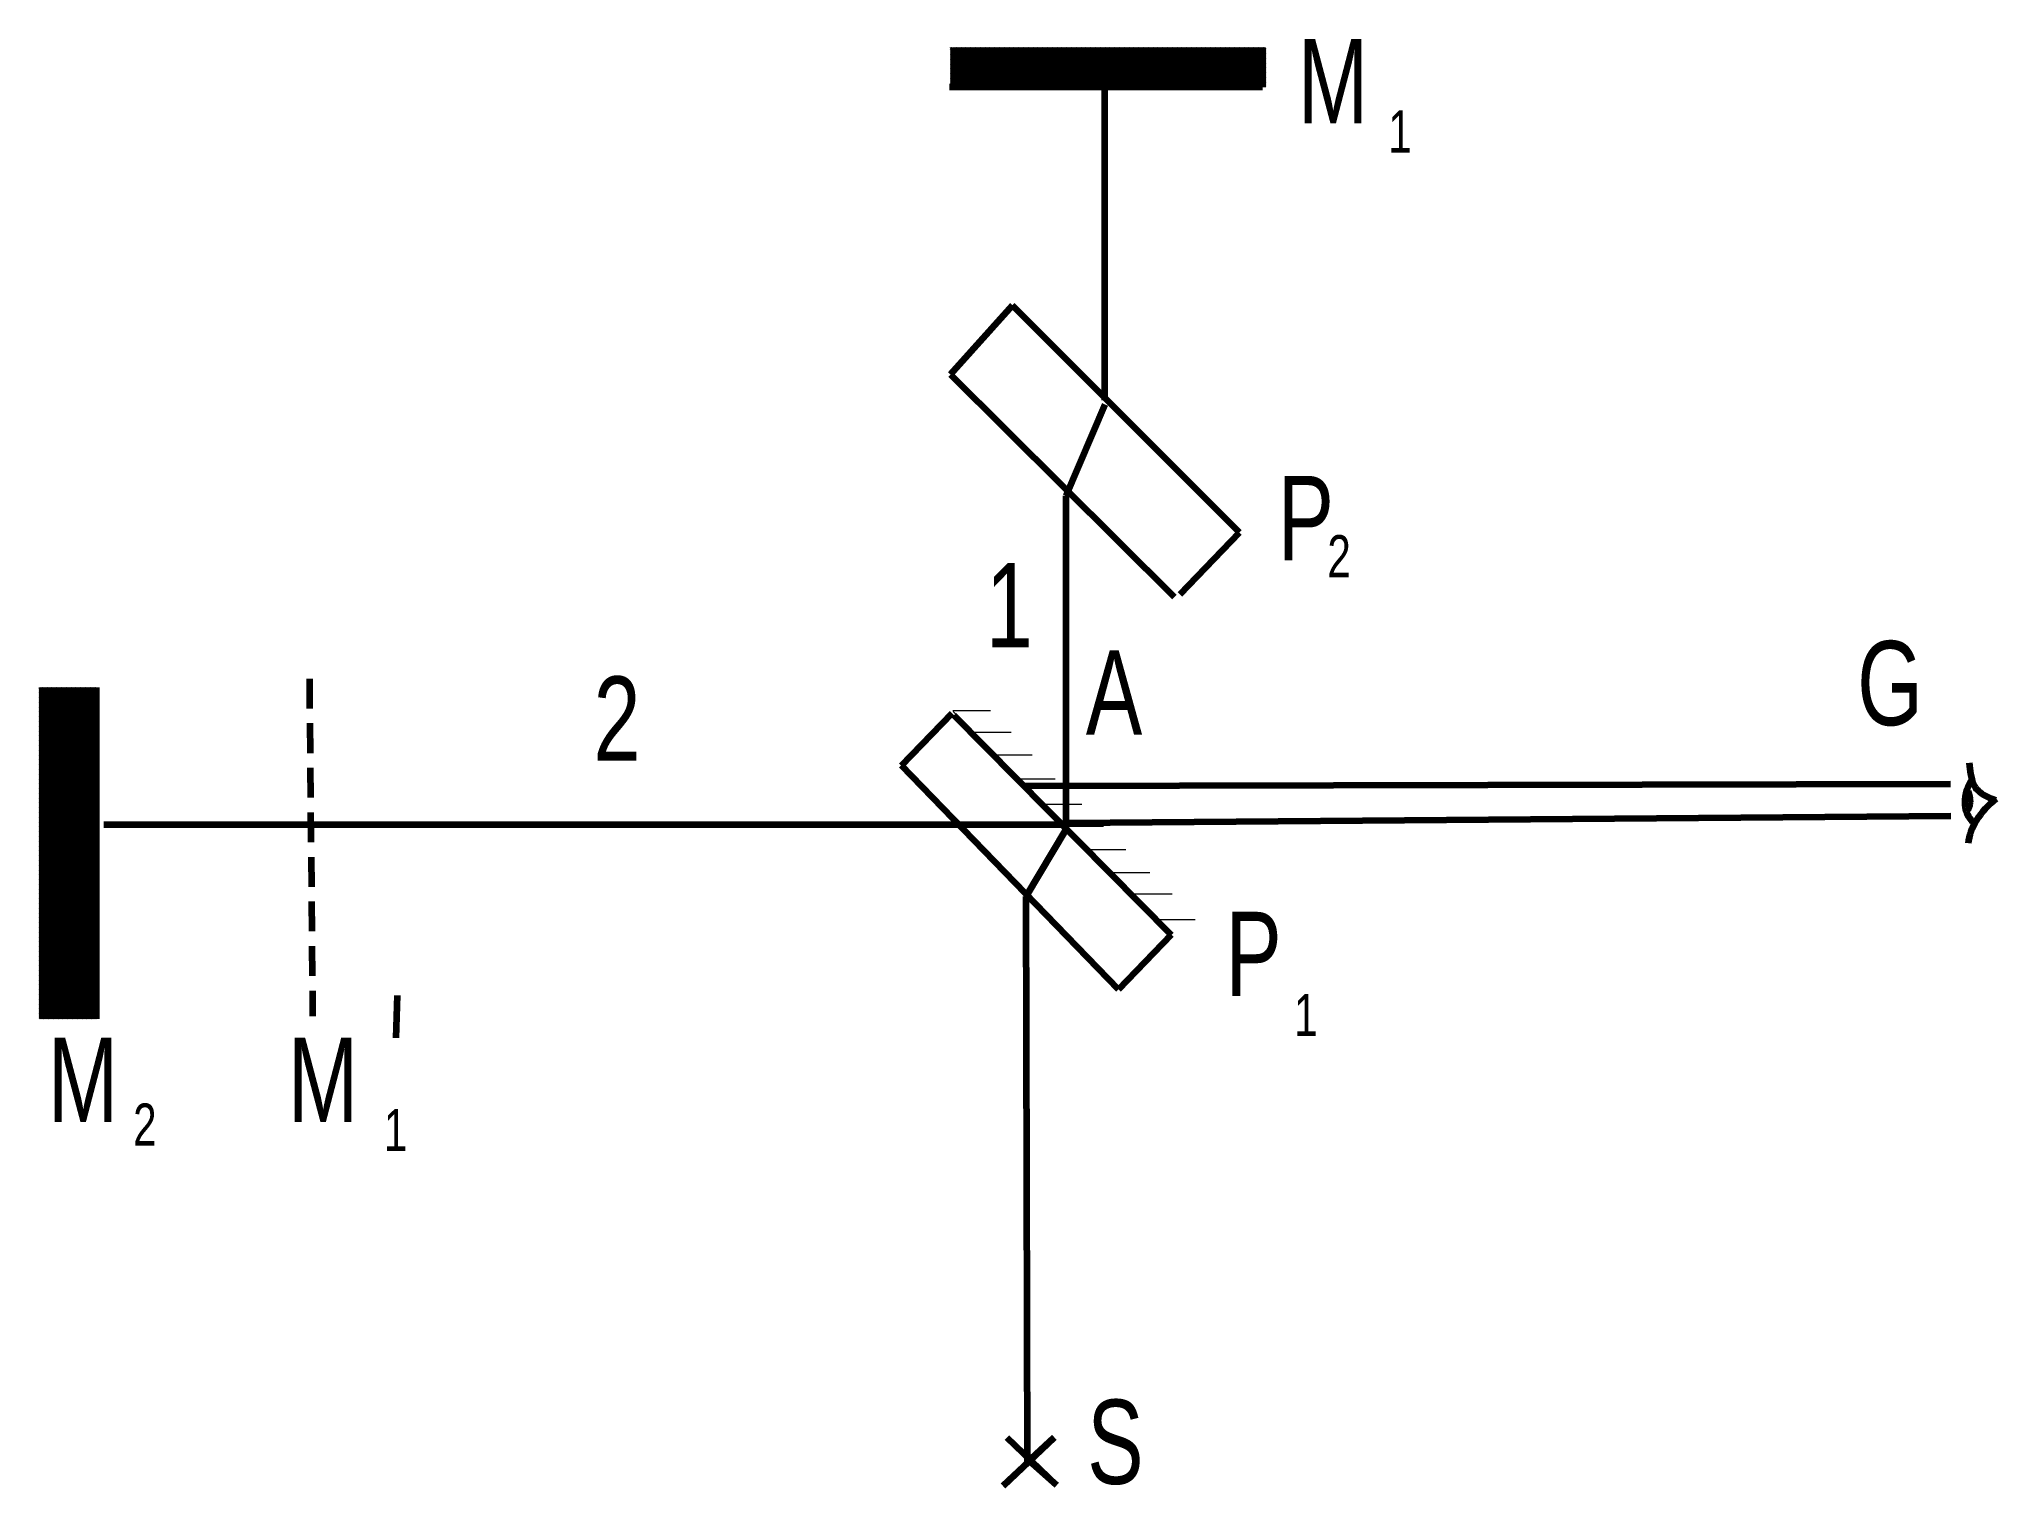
# Model space of a CAD drawing. Header units: millimetres. Extents: x 30 to 448, y -37 to 272.
import ezdxf

# ---------------------------------------------------------------- set-up
doc = ezdxf.new("R2010")
doc.units = ezdxf.units.MM
doc.linetypes.add('DASHED2', pattern=[9.525, 6.35, -3.175])
doc.layers.get('0').update_dxf_attribs({"linetype": 'CONTINUOUS', "lineweight": 0})
doc.styles.get("Standard").update_dxf_attribs({"font": 'txt', "width": 0.75})
doc.dimstyles.get("Standard").update_dxf_attribs({"dimtxt": 2.5, "dimasz": 2.5, "dimexe": 1.25, "dimexo": 0.625, "dimtad": 1, "dimtxsty": 'Standard', "dimcen": 2.5, "dimadec": 0, "dimazin": 0, "dimtfac": 1, "dimtmove": 0, "dimatfit": 3, "dimfxl": 1, "dimarcsym": 0})
pattern_1 = [(45, (0, 0), (-0.088388348, 0.088388348), [])]

msp = doc.modelspace()

# ---------------------------------------------------------------- hatches: boundary and pattern name
at = {"lineweight": 9}
h = msp.add_hatch(dxfattribs=at)
h.set_pattern_fill('kerpele', scale=0.5, style=0)
h.set_pattern_definition(pattern_1)
h.paths.add_polyline_path([(224.84, 261.81), (292.2, 261.81), (292.2, 270.13), (224.84, 270.13)])
h = msp.add_hatch(dxfattribs=at)
h.set_pattern_fill('kerpele', scale=0.5, style=0)
h.set_pattern_definition(pattern_1)
h.paths.add_polyline_path([(30.16, 133.39), (42.37, 133.39), (42.37, 62.59), (30.16, 62.59)])

# ---------------------------------------------------------------- linework, layer by layer
at = {"lineweight": 100}
for p, q in [((224.61, 261.74), (291.5, 261.74)), ((238.1, 215.04), (224.85, 200.29)), ((286.62, 166.52), (238.1, 215.04)), ((224.85, 200.29), (272.6, 152.79)), ((257.81, 193.86), (249.51, 174.33)), ((249.51, 174.33), (249.51, 103.04)), ((273.93, 153.34), (286.62, 166.52)), ((214.36, 116.72), (225.21, 127.95)), ((225.59, 127.46), (271.97, 80.58)), ((260.74, 68.86), (214.36, 116.72)), ((240.8, 112.41), (438.48, 112.81)), ((250, 104.51), (438.57, 106)), ((250, 104.02), (43.95, 104.02)), ((249.51, 103.04), (240.95, 88.75)), ((240.95, 88.75), (241.21, -32.21)), ((271.97, 80.58), (260.74, 68.86)), ((246.97, -26.84), (236.09, -37.21)), ((247.48, -37.08), (236.99, -26.97)), ((241.21, -32.21), (246.97, -26.84)), ((236.09, -37.21), (241.72, -31.96)), ((241.72, -31.96), (247.48, -37.08))]:
    msp.add_line(p, q, dxfattribs=at)
at = {"color": 7, "lineweight": 9}
for p, q in [((224.84, 261.81), (292.2, 261.81)), ((225.38, 128.52), (233.38, 128.52)), ((225.45, 128.28), (272.12, 81.11)), ((229.8, 123.85), (237.8, 123.85)), ((234.31, 119.02), (242.31, 119.02)), ((239.22, 113.86), (247.22, 113.86)), ((244.88, 108.45), (252.88, 108.45)), ((249.54, 103.78), (257.54, 103.78)), ((254.3, 98.78), (262.3, 98.78)), ((259.46, 93.87), (267.46, 93.87)), ((264.21, 89.28), (272.21, 89.28)), ((269.12, 83.79), (277.12, 83.79))]:
    msp.add_line(p, q, dxfattribs=at)
at = {"color": 7, "lineweight": 100}
for p, q in [((257.8, 194.81), (257.8, 261.81)), ((42.37, 133.39), (42.37, 62.59)), ((106.45, 58.56), (106.7, 67.56))]:
    msp.add_line(p, q, dxfattribs=at)
at = {"linetype": 'DASHED2', "lineweight": 100}
msp.add_line((87.89, 135.27), (88.59, 63.14), dxfattribs=at)
at = {"color": 7, "lineweight": 100}
for points in [[(448.17, 109.33), (445.99, 109.97), (443.82, 111.51), (442.92, 113.56), (442.54, 117.27)], [(442.79, 113.43), (441.39, 110.61), (441.39, 107.54), (442.28, 105.75), (443.18, 104.6)], [(442.27, 111.24), (442.53, 110.25), (442.66, 109.2), (442.66, 108.61), (442.4, 107.76), (442.2, 107.11)], [(448.17, 109.59), (444.97, 107.03), (442.41, 103.32), (442.28, 100.12)]]:
    msp.add_open_spline(points, degree=3, dxfattribs=at)

# ---------------------------------------------------------------- texts
at = {"color": 7, "lineweight": 100, "width": 100, "attachment_point": 5}
for s, insert, char_height in [('M', (306.58, 262.95), 18), ('1', (320.88, 252.22), 9), ('P', (300.76, 169.6), 18), ('2', (307.87, 161.46), 9), ('1', (237.43, 150.97), 18), ('G', (425.56, 134.21), 18), ('A', (259.79, 132.34), 18), ('2', (153.62, 126.76), 18), ('P', (289.59, 76.47), 18), ('1', (300.76, 63.43), 9), ('M', (39.55, 49.57), 18), ('M', (90.81, 49.57), 18), ('2', (52.75, 40), 9), ('1', (106.3, 38.84), 9), ('S', (260.08, -27.92), 18)]:
    msp.add_mtext(s, dxfattribs=dict(at, insert=insert, char_height=char_height))

# ---------------------------------------------------------------- leaders
at = {"color": 7, "lineweight": 100}
for points in [[(257.45, 237.81), (257.7, 221.06)], [(138.43, 104.03), (169.18, 104.03)]]:
    msp.add_leader(points, dimstyle='Standard', dxfattribs=at)

doc.saveas('drawing.dxf')
